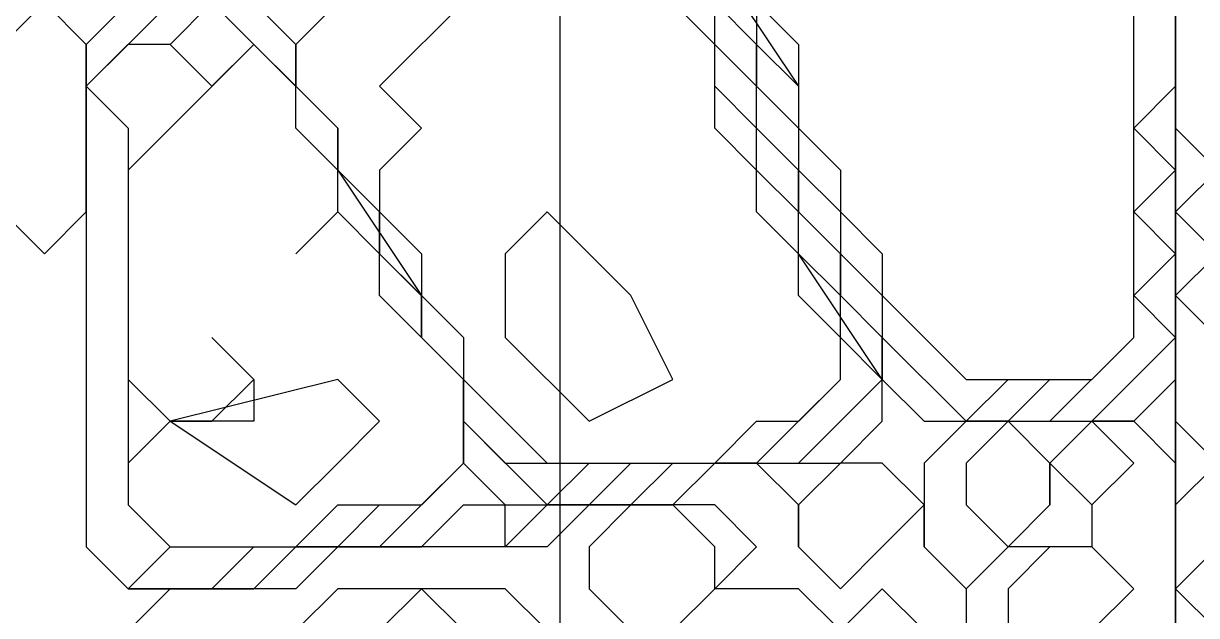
# Model space of a CAD drawing. Extents: x 46 to 224, y 52 to 151.
# Drawn here: x 92.37 to 109.04, y 110.36 to 118.78 of the extents above; entities that cross this region are included whole.
import ezdxf

# ---------------------------------------------------------------- set-up
doc = ezdxf.new("R2010")
doc.units = 0
doc.layers.add('OUTLINE', color=1, linetype='CONTINUOUS')

msp = doc.modelspace()

# ---------------------------------------------------------------- linework, layer by layer
for p, q in [((108.7437, 136.9326), (108.7437, 85.7421)), ((108.7437, 136.9326), (108.7437, 85.7421)), ((108.7437, 86.3373), (108.7437, 132.7659)), ((108.7437, 86.3373), (108.7437, 132.7659)), ((108.1484, 114.3135), (108.1484, 120.2659)), ((108.1484, 117.2897), (108.1484, 120.2659)), ((108.1484, 117.2897), (108.1484, 120.2659)), ((108.7437, 120.2659), (108.7437, 113.123)), ((97.4341, 119.6707), (96.2437, 118.4802)), ((99.2198, 119.6707), (97.4341, 117.8849)), ((102.196, 119.6707), (103.3865, 117.8849)), ((102.196, 118.4802), (102.196, 119.6707)), ((102.196, 119.6707), (103.3865, 118.4802)), ((108.1484, 114.3135), (108.1484, 119.6707)), ((108.1484, 114.3135), (108.1484, 119.6707)), ((108.1484, 114.3135), (108.1484, 119.6707)), ((108.7437, 117.8849), (108.7437, 119.6707)), ((108.7437, 119.6707), (108.7437, 117.2897)), ((108.7437, 119.6707), (108.7437, 117.2897)), ((92.6722, 119.0754), (92.077, 118.4802)), ((93.2675, 118.4802), (92.6722, 119.0754)), ((94.4579, 119.0754), (93.2675, 117.8849)), ((93.8627, 119.0754), (93.2675, 118.4802)), ((94.4579, 119.0754), (93.2675, 117.8849)), ((94.4579, 119.0754), (93.2675, 117.8849)), ((95.0532, 119.0754), (94.4579, 118.4802)), ((95.6484, 118.4802), (95.0532, 119.0754)), ((96.2437, 118.4802), (95.6484, 119.0754)), ((96.8389, 119.0754), (96.2437, 118.4802)), ((96.8389, 119.0754), (96.2437, 118.4802)), ((102.196, 118.4802), (101.6008, 119.0754)), ((102.196, 118.4802), (101.6008, 119.0754)), ((102.196, 118.4802), (102.196, 119.0754)), ((102.196, 119.0754), (102.7913, 118.4802)), ((102.7913, 118.4802), (102.196, 119.0754)), ((102.196, 119.0754), (102.7913, 118.4802)), ((102.7913, 118.4802), (102.196, 119.0754)), ((102.196, 119.0754), (102.7913, 118.4802)), ((102.196, 119.0754), (102.7913, 118.4802)), ((102.196, 118.4802), (102.196, 119.0754)), ((102.196, 118.4802), (102.196, 119.0754)), ((102.196, 119.0754), (102.7913, 118.4802)), ((102.196, 118.4802), (102.196, 119.0754)), ((102.7913, 119.0754), (102.7913, 118.4802)), ((102.7913, 119.0754), (102.7913, 118.4802)), ((93.2675, 117.8849), (93.2675, 118.4802)), ((93.2675, 118.4802), (93.2675, 111.3373)), ((93.8627, 118.4802), (93.2675, 117.8849)), ((93.8627, 118.4802), (93.2675, 117.8849)), ((94.4579, 118.4802), (93.8627, 118.4802)), ((94.4579, 118.4802), (93.8627, 118.4802)), ((95.6484, 118.4802), (93.8627, 116.6945)), ((95.0532, 117.8849), (94.4579, 118.4802)), ((95.6484, 118.4802), (95.0532, 117.8849)), ((96.2437, 117.8849), (95.6484, 118.4802)), ((96.8389, 117.2897), (95.6484, 118.4802)), ((96.2437, 117.8849), (95.6484, 118.4802)), ((96.2437, 118.4802), (96.2437, 117.8849)), ((96.2437, 117.8849), (96.2437, 118.4802)), ((96.2437, 118.4802), (96.2437, 117.8849)), ((96.2437, 118.4802), (96.2437, 117.8849)), ((102.7913, 117.8849), (102.196, 118.4802)), ((102.7913, 117.8849), (102.196, 118.4802)), ((102.7913, 117.8849), (102.196, 118.4802)), ((102.7913, 117.8849), (102.196, 118.4802)), ((102.196, 117.8849), (102.196, 118.4802)), ((102.196, 117.2897), (102.196, 118.4802)), ((102.7913, 117.8849), (102.196, 118.4802)), ((102.7913, 118.4802), (102.7913, 117.8849)), ((102.7913, 117.8849), (102.7913, 118.4802)), ((102.7913, 118.4802), (102.7913, 117.8849)), ((102.7913, 117.8849), (102.7913, 118.4802)), ((102.7913, 118.4802), (102.7913, 117.8849)), ((102.7913, 118.4802), (102.7913, 117.8849)), ((102.7913, 118.4802), (103.3865, 117.8849)), ((102.7913, 118.4802), (103.3865, 117.8849)), ((102.7913, 118.4802), (102.7913, 117.8849)), ((103.3865, 118.4802), (103.3865, 117.2897)), ((93.2675, 117.8849), (93.2675, 111.3373)), ((93.2675, 116.0992), (93.2675, 117.8849)), ((93.2675, 117.8849), (93.2675, 111.3373)), ((93.2675, 117.8849), (93.2675, 111.3373)), ((93.2675, 117.8849), (93.8627, 117.2897)), ((93.2675, 117.8849), (93.2675, 111.3373)), ((96.2437, 117.8849), (96.8389, 117.2897)), ((96.8389, 117.2897), (96.2437, 117.8849)), ((96.2437, 117.8849), (96.8389, 117.2897)), ((96.8389, 117.2897), (96.2437, 117.8849)), ((96.2437, 117.8849), (96.8389, 117.2897)), ((96.2437, 117.2897), (96.2437, 117.8849)), ((97.4341, 117.8849), (98.0294, 117.2897)), ((102.7913, 117.2897), (102.196, 117.8849)), ((102.7913, 117.2897), (102.7913, 117.8849)), ((102.7913, 117.8849), (103.3865, 117.2897)), ((102.7913, 117.2897), (102.7913, 117.8849)), ((102.7913, 117.8849), (103.3865, 117.2897)), ((102.7913, 117.2897), (102.7913, 117.8849)), ((102.7913, 116.6945), (102.7913, 117.8849)), ((102.7913, 117.8849), (103.3865, 117.2897)), ((102.7913, 117.2897), (102.7913, 117.8849)), ((103.3865, 117.8849), (103.3865, 116.6945)), ((103.3865, 117.8849), (103.3865, 116.6945)), ((103.3865, 117.8849), (103.3865, 117.2897)), ((108.1484, 117.2897), (108.7437, 117.8849)), ((93.8627, 117.2897), (93.8627, 111.9326)), ((96.8389, 116.6945), (96.2437, 117.2897)), ((96.8389, 117.2897), (96.8389, 116.6945)), ((96.8389, 116.6945), (96.8389, 117.2897)), ((96.8389, 117.2897), (96.8389, 116.6945)), ((96.8389, 116.6945), (96.8389, 117.2897)), ((96.8389, 117.2897), (96.8389, 116.6945)), ((96.8389, 116.6945), (96.8389, 117.2897)), ((98.0294, 117.2897), (97.4341, 116.6945)), ((102.7913, 116.6945), (102.196, 117.2897)), ((103.3865, 116.6945), (102.7913, 117.2897)), ((103.3865, 116.6945), (102.7913, 117.2897)), ((103.3865, 116.6945), (102.7913, 117.2897)), ((102.7913, 116.6945), (102.7913, 117.2897)), ((103.3865, 116.6945), (102.7913, 117.2897)), ((103.3865, 117.2897), (103.3865, 116.0992)), ((103.3865, 117.2897), (103.3865, 116.6945)), ((103.3865, 117.2897), (103.9818, 116.6945)), ((103.3865, 117.2897), (103.9818, 116.6945)), ((103.3865, 117.2897), (103.3865, 116.6945)), ((108.7437, 116.6945), (108.1484, 117.2897)), ((108.7437, 116.6945), (108.1484, 117.2897)), ((108.7437, 116.6945), (108.1484, 117.2897)), ((108.7437, 117.2897), (109.3389, 116.6945)), ((109.9341, 117.2897), (108.7437, 116.0992)), ((108.7437, 117.2897), (109.3389, 116.6945)), ((109.9341, 117.2897), (108.7437, 116.0992)), ((93.8627, 116.6945), (93.8627, 113.7183)), ((96.8389, 116.6945), (98.0294, 114.9088)), ((97.4341, 116.0992), (96.8389, 116.6945)), ((96.8389, 116.6945), (97.4341, 116.0992)), ((97.4341, 116.0992), (96.8389, 116.6945)), ((96.8389, 116.6945), (97.4341, 116.0992)), ((97.4341, 116.0992), (96.8389, 116.6945)), ((96.8389, 116.0992), (96.8389, 116.6945)), ((97.4341, 116.6945), (97.4341, 116.0992)), ((103.3865, 116.0992), (102.7913, 116.6945)), ((103.3865, 116.0992), (102.7913, 116.6945)), ((102.7913, 116.0992), (102.7913, 116.6945)), ((103.3865, 116.6945), (103.9818, 116.0992)), ((103.3865, 115.504), (103.3865, 116.6945)), ((103.3865, 116.6945), (103.3865, 116.0992)), ((103.3865, 116.0992), (103.3865, 116.6945)), ((103.3865, 116.0992), (103.3865, 116.6945)), ((103.3865, 116.6945), (103.9818, 116.0992)), ((103.3865, 116.0992), (103.3865, 116.6945)), ((103.3865, 116.6945), (103.9818, 116.0992)), ((103.3865, 116.6945), (103.9818, 116.0992)), ((103.3865, 116.0992), (103.3865, 116.6945)), ((103.9818, 116.6945), (103.9818, 115.504)), ((103.9818, 116.6945), (103.9818, 116.0992)), ((108.1484, 116.0992), (108.7437, 116.6945)), ((108.1484, 116.0992), (108.7437, 116.6945)), ((108.1484, 116.0992), (108.7437, 116.6945)), ((92.077, 116.0992), (92.6722, 115.504)), ((92.6722, 115.504), (93.2675, 116.0992)), ((96.8389, 116.0992), (96.2437, 115.504)), ((96.2437, 115.504), (96.8389, 116.0992)), ((97.4341, 115.504), (96.8389, 116.0992)), ((97.4341, 115.504), (97.4341, 116.0992)), ((97.4341, 116.0992), (97.4341, 115.504)), ((97.4341, 115.504), (97.4341, 116.0992)), ((97.4341, 116.0992), (97.4341, 115.504)), ((97.4341, 115.504), (97.4341, 116.0992)), ((97.4341, 116.0992), (98.0294, 115.504)), ((99.8151, 116.0992), (99.2198, 115.504)), ((99.8151, 116.0992), (99.2198, 115.504)), ((100.4103, 115.504), (99.8151, 116.0992)), ((100.4103, 115.504), (99.8151, 116.0992)), ((103.3865, 115.504), (102.7913, 116.0992)), ((103.3865, 116.0992), (103.9818, 115.504)), ((103.9818, 115.504), (103.3865, 116.0992)), ((103.3865, 116.0992), (103.9818, 115.504)), ((103.9818, 115.504), (103.3865, 116.0992)), ((103.9818, 115.504), (103.3865, 116.0992)), ((103.3865, 115.504), (103.3865, 116.0992)), ((103.3865, 115.504), (103.3865, 116.0992)), ((103.9818, 115.504), (103.3865, 116.0992)), ((103.9818, 116.0992), (103.9818, 115.504)), ((103.9818, 116.0992), (103.9818, 114.9088)), ((103.9818, 116.0992), (103.9818, 115.504)), ((103.9818, 116.0992), (104.577, 115.504)), ((103.9818, 116.0992), (103.9818, 114.9088)), ((108.7437, 115.504), (108.1484, 116.0992)), ((108.1484, 114.9088), (108.1484, 116.0992)), ((108.1484, 114.9088), (108.1484, 116.0992)), ((108.7437, 116.0992), (109.3389, 115.504)), ((108.7437, 116.0992), (109.3389, 115.504)), ((98.0294, 114.9088), (97.4341, 115.504)), ((97.4341, 115.504), (98.0294, 114.9088)), ((98.0294, 114.9088), (97.4341, 115.504)), ((97.4341, 115.504), (98.6246, 114.3135)), ((98.0294, 114.9088), (97.4341, 115.504)), ((97.4341, 114.9088), (97.4341, 115.504)), ((98.0294, 115.504), (98.0294, 114.9088)), ((99.2198, 115.504), (99.2198, 114.3135)), ((99.2198, 115.504), (99.2198, 114.3135)), ((101.0056, 114.9088), (100.4103, 115.504)), ((101.0056, 114.9088), (100.4103, 115.504)), ((104.577, 113.7183), (103.3865, 115.504)), ((103.9818, 114.9088), (103.3865, 115.504)), ((103.9818, 114.9088), (103.3865, 115.504)), ((103.3865, 114.9088), (103.3865, 115.504)), ((103.9818, 115.504), (104.577, 114.9088)), ((103.9818, 115.504), (103.9818, 114.9088)), ((103.9818, 114.9088), (103.9818, 115.504)), ((103.9818, 115.504), (103.9818, 114.9088)), ((103.9818, 114.3135), (103.9818, 115.504)), ((103.9818, 114.3135), (103.9818, 115.504)), ((103.9818, 115.504), (104.577, 114.9088)), ((103.9818, 115.504), (104.577, 114.9088)), ((103.9818, 114.3135), (103.9818, 115.504)), ((104.577, 115.504), (104.577, 114.9088)), ((108.1484, 114.9088), (108.7437, 115.504)), ((109.3389, 115.504), (108.7437, 114.9088)), ((109.3389, 115.504), (108.7437, 114.9088)), ((98.6246, 113.7183), (97.4341, 114.9088)), ((98.0294, 114.9088), (98.0294, 114.3135)), ((98.0294, 114.3135), (98.0294, 114.9088)), ((98.0294, 114.3135), (98.0294, 114.9088)), ((98.0294, 114.9088), (98.6246, 114.3135)), ((101.6008, 113.7183), (101.0056, 114.9088)), ((101.6008, 113.7183), (101.0056, 114.9088)), ((103.9818, 114.3135), (103.3865, 114.9088)), ((103.9818, 114.9088), (104.577, 114.3135)), ((104.577, 114.3135), (103.9818, 114.9088)), ((103.9818, 114.9088), (104.577, 114.3135)), ((103.9818, 114.9088), (104.577, 114.3135)), ((103.9818, 114.3135), (103.9818, 114.9088)), ((103.9818, 113.7183), (103.9818, 114.9088)), ((103.9818, 114.9088), (104.577, 114.3135)), ((104.577, 114.9088), (104.577, 113.7183)), ((104.577, 114.9088), (104.577, 114.3135)), ((104.577, 114.9088), (104.577, 114.3135)), ((104.577, 114.9088), (105.7675, 113.7183)), ((108.7437, 114.3135), (108.1484, 114.9088)), ((108.7437, 114.3135), (108.1484, 114.9088)), ((108.7437, 114.3135), (108.1484, 114.9088)), ((108.7437, 114.9088), (109.3389, 114.3135)), ((108.7437, 114.9088), (109.3389, 114.3135)), ((95.6484, 113.7183), (95.0532, 114.3135)), ((95.0532, 114.3135), (95.6484, 113.7183)), ((98.0294, 114.3135), (98.6246, 113.7183)), ((98.6246, 113.7183), (98.0294, 114.3135)), ((98.6246, 113.7183), (98.0294, 114.3135)), ((98.6246, 114.3135), (98.6246, 113.123)), ((98.6246, 114.3135), (98.6246, 113.7183)), ((99.2198, 114.3135), (100.4103, 113.123)), ((99.2198, 114.3135), (100.4103, 113.123)), ((104.577, 113.7183), (103.9818, 114.3135)), ((104.577, 113.7183), (103.9818, 114.3135)), ((104.577, 113.7183), (103.9818, 114.3135)), ((103.9818, 113.7183), (103.9818, 114.3135)), ((104.577, 113.7183), (103.9818, 114.3135)), ((104.577, 114.3135), (104.577, 113.7183)), ((104.577, 113.123), (104.577, 114.3135)), ((104.577, 114.3135), (104.577, 113.7183)), ((104.577, 114.3135), (104.577, 113.7183)), ((104.577, 114.3135), (105.7675, 113.123)), ((104.577, 114.3135), (105.7675, 113.123)), ((104.577, 114.3135), (104.577, 113.7183)), ((106.9579, 113.123), (108.1484, 114.3135)), ((107.5532, 113.123), (108.7437, 114.3135)), ((107.5532, 113.7183), (108.1484, 114.3135)), ((107.5532, 113.7183), (108.1484, 114.3135)), ((107.5532, 113.7183), (108.1484, 114.3135)), ((107.5532, 113.123), (108.7437, 114.3135)), ((108.7437, 113.7183), (108.7437, 114.3135)), ((93.8627, 113.7183), (94.4579, 113.123)), ((96.8389, 113.7183), (94.4579, 113.123)), ((96.8389, 113.7183), (94.4579, 113.123)), ((95.0532, 113.123), (95.6484, 113.7183)), ((95.6484, 113.7183), (95.6484, 113.123)), ((97.4341, 113.123), (96.8389, 113.7183)), ((97.4341, 113.123), (96.8389, 113.7183)), ((98.6246, 112.5278), (98.6246, 113.7183)), ((98.6246, 113.7183), (98.6246, 112.5278)), ((98.6246, 113.7183), (98.6246, 113.123)), ((98.6246, 112.5278), (98.6246, 113.7183)), ((98.6246, 112.5278), (98.6246, 113.7183)), ((98.6246, 113.7183), (99.8151, 112.5278)), ((98.6246, 112.5278), (98.6246, 113.7183)), ((100.4103, 113.123), (101.6008, 113.7183)), ((100.4103, 113.123), (101.6008, 113.7183)), ((102.7913, 112.5278), (103.9818, 113.7183)), ((103.3865, 112.5278), (104.577, 113.7183)), ((103.3865, 113.123), (103.9818, 113.7183)), ((104.577, 113.7183), (105.1722, 113.123)), ((104.577, 113.123), (104.577, 113.7183)), ((104.577, 113.7183), (105.1722, 113.123)), ((104.577, 113.7183), (105.1722, 113.123)), ((104.577, 113.123), (104.577, 113.7183)), ((104.577, 113.7183), (105.1722, 113.123)), ((104.577, 113.123), (104.577, 113.7183)), ((104.577, 113.7183), (105.1722, 113.123)), ((104.577, 113.123), (104.577, 113.7183)), ((105.7675, 113.123), (106.3627, 113.7183)), ((105.7675, 113.7183), (107.5532, 113.7183)), ((106.3627, 113.123), (106.9579, 113.7183)), ((106.3627, 113.7183), (107.5532, 113.7183)), ((106.9579, 113.7183), (107.5532, 113.7183)), ((108.1484, 113.123), (108.7437, 113.7183)), ((94.4579, 113.123), (93.8627, 112.5278)), ((94.4579, 113.123), (96.2437, 111.9326)), ((94.4579, 113.123), (96.2437, 111.9326)), ((94.4579, 113.123), (95.0532, 113.123)), ((95.6484, 113.123), (94.4579, 113.123)), ((96.8389, 112.5278), (97.4341, 113.123)), ((96.8389, 112.5278), (97.4341, 113.123)), ((98.6246, 113.123), (99.8151, 111.9326)), ((98.6246, 113.123), (99.2198, 112.5278)), ((102.196, 112.5278), (102.7913, 113.123)), ((102.7913, 113.123), (103.3865, 113.123)), ((103.9818, 112.5278), (104.577, 113.123)), ((103.9818, 112.5278), (104.577, 113.123)), ((103.9818, 112.5278), (104.577, 113.123)), ((103.9818, 112.5278), (104.577, 113.123)), ((103.9818, 112.5278), (104.577, 113.123)), ((105.1722, 113.123), (106.9579, 113.123)), ((105.1722, 113.123), (107.5532, 113.123)), ((105.7675, 113.123), (105.1722, 112.5278)), ((105.1722, 113.123), (108.1484, 113.123)), ((105.1722, 113.123), (107.5532, 113.123)), ((105.1722, 113.123), (107.5532, 113.123)), ((106.3627, 113.123), (105.7675, 113.123)), ((106.3627, 113.123), (105.7675, 112.5278)), ((105.7675, 113.123), (106.3627, 113.123)), ((106.9579, 112.5278), (106.3627, 113.123)), ((106.9579, 112.5278), (106.3627, 113.123)), ((107.5532, 113.123), (106.9579, 112.5278)), ((107.5532, 113.123), (106.9579, 112.5278)), ((107.5532, 113.123), (106.9579, 112.5278)), ((107.5532, 113.123), (106.9579, 112.5278)), ((108.1484, 113.123), (107.5532, 113.123)), ((108.1484, 112.5278), (107.5532, 113.123)), ((108.1484, 112.5278), (107.5532, 113.123)), ((108.7437, 112.5278), (108.1484, 113.123)), ((108.7437, 113.123), (109.3389, 112.5278)), ((93.8627, 112.5278), (93.8627, 111.9326)), ((96.2437, 111.9326), (96.8389, 112.5278)), ((96.2437, 111.9326), (96.8389, 112.5278)), ((97.4341, 111.3373), (98.6246, 112.5278)), ((97.4341, 111.3373), (98.6246, 112.5278)), ((98.0294, 111.9326), (98.6246, 112.5278)), ((98.0294, 111.9326), (98.6246, 112.5278)), ((98.6246, 112.5278), (99.2198, 111.9326)), ((99.2198, 112.5278), (102.7913, 112.5278)), ((99.8151, 111.9326), (100.4103, 112.5278)), ((99.8151, 112.5278), (102.196, 112.5278)), ((100.4103, 111.9326), (101.0056, 112.5278)), ((100.4103, 112.5278), (103.3865, 112.5278)), ((101.0056, 112.5278), (103.9818, 112.5278)), ((101.0056, 111.9326), (101.6008, 112.5278)), ((101.0056, 111.9326), (101.6008, 112.5278)), ((102.196, 112.5278), (101.6008, 111.9326)), ((101.6008, 111.9326), (102.196, 112.5278)), ((101.6008, 111.9326), (102.196, 112.5278)), ((101.6008, 112.5278), (103.9818, 112.5278)), ((101.6008, 112.5278), (103.9818, 112.5278)), ((102.7913, 112.5278), (102.196, 112.5278)), ((102.196, 112.5278), (103.9818, 112.5278)), ((102.196, 112.5278), (103.9818, 112.5278)), ((103.3865, 111.9326), (102.7913, 112.5278)), ((103.9818, 112.5278), (103.3865, 111.9326)), ((103.9818, 112.5278), (103.3865, 111.9326)), ((104.577, 112.5278), (103.9818, 112.5278)), ((104.577, 112.5278), (103.9818, 112.5278)), ((105.1722, 111.9326), (104.577, 112.5278)), ((105.1722, 111.9326), (104.577, 112.5278)), ((105.1722, 112.5278), (105.1722, 111.3373)), ((105.7675, 112.5278), (105.7675, 111.9326)), ((106.9579, 112.5278), (106.9579, 111.9326)), ((106.9579, 111.9326), (106.9579, 112.5278)), ((106.9579, 111.9326), (106.9579, 112.5278)), ((106.9579, 112.5278), (107.5532, 111.9326)), ((106.9579, 112.5278), (107.5532, 111.9326)), ((106.9579, 112.5278), (107.5532, 111.9326)), ((107.5532, 111.9326), (108.1484, 112.5278)), ((107.5532, 111.9326), (108.1484, 112.5278)), ((109.3389, 112.5278), (108.7437, 111.9326)), ((108.7437, 111.9326), (108.7437, 112.5278)), ((93.8627, 111.9326), (94.4579, 111.3373)), ((93.8627, 111.9326), (94.4579, 111.3373)), ((96.2437, 111.3373), (96.8389, 111.9326)), ((96.8389, 111.3373), (97.4341, 111.9326)), ((96.8389, 111.9326), (98.0294, 111.9326)), ((97.4341, 111.9326), (98.0294, 111.9326)), ((98.0294, 111.3373), (98.6246, 111.9326)), ((98.0294, 111.3373), (98.6246, 111.9326)), ((98.0294, 111.3373), (98.6246, 111.9326)), ((98.6246, 111.9326), (101.6008, 111.9326)), ((98.6246, 111.9326), (101.0056, 111.9326)), ((98.6246, 111.9326), (101.0056, 111.9326)), ((99.2198, 111.9326), (100.4103, 111.9326)), ((99.8151, 111.9326), (99.2198, 111.3373)), ((99.2198, 111.3373), (99.2198, 111.9326)), ((99.2198, 111.9326), (101.6008, 111.9326)), ((101.6008, 111.9326), (99.8151, 111.9326)), ((100.4103, 111.9326), (99.8151, 111.3373)), ((102.196, 111.9326), (100.4103, 111.9326)), ((101.0056, 111.9326), (100.4103, 111.3373)), ((101.0056, 111.9326), (100.4103, 111.3373)), ((101.6008, 111.9326), (101.0056, 111.9326)), ((101.6008, 111.9326), (101.0056, 111.9326)), ((102.196, 111.3373), (101.6008, 111.9326)), ((102.196, 111.3373), (101.6008, 111.9326)), ((102.7913, 111.3373), (102.196, 111.9326)), ((103.3865, 111.9326), (103.3865, 111.3373)), ((103.3865, 111.3373), (103.3865, 111.9326)), ((103.3865, 111.9326), (103.3865, 111.3373)), ((104.577, 111.3373), (105.1722, 111.9326)), ((105.1722, 111.3373), (105.1722, 111.9326)), ((105.7675, 111.9326), (106.3627, 111.3373)), ((106.3627, 111.3373), (106.9579, 111.9326)), ((107.5532, 111.9326), (107.5532, 111.3373)), ((108.7437, 111.9326), (108.7437, 97.0516)), ((108.7437, 106.5754), (108.7437, 111.9326)), ((93.2675, 111.3373), (93.8627, 110.7421)), ((93.2675, 111.3373), (93.8627, 110.7421)), ((93.2675, 111.3373), (93.8627, 110.7421)), ((93.2675, 111.3373), (93.8627, 110.7421)), ((93.2675, 111.3373), (93.8627, 110.7421)), ((93.8627, 110.7421), (94.4579, 111.3373)), ((94.4579, 111.3373), (97.4341, 111.3373)), ((94.4579, 111.3373), (96.8389, 111.3373)), ((94.4579, 111.3373), (96.2437, 111.3373)), ((95.0532, 110.7421), (95.6484, 111.3373)), ((95.0532, 110.7421), (95.6484, 111.3373)), ((95.0532, 110.7421), (95.6484, 111.3373)), ((95.6484, 111.3373), (97.4341, 111.3373)), ((95.6484, 110.7421), (96.2437, 111.3373)), ((96.2437, 111.3373), (95.6484, 110.7421)), ((95.6484, 110.7421), (96.2437, 111.3373)), ((95.6484, 111.3373), (98.0294, 111.3373)), ((95.6484, 111.3373), (98.0294, 111.3373)), ((96.2437, 111.3373), (98.0294, 111.3373)), ((96.8389, 111.3373), (96.2437, 111.3373)), ((96.2437, 111.3373), (98.0294, 111.3373)), ((98.0294, 111.3373), (96.2437, 111.3373)), ((96.2437, 111.3373), (98.0294, 111.3373)), ((96.8389, 111.3373), (96.2437, 110.7421)), ((98.0294, 111.3373), (96.8389, 111.3373)), ((99.8151, 111.3373), (96.8389, 111.3373)), ((100.4103, 111.3373), (100.4103, 110.7421)), ((100.4103, 111.3373), (100.4103, 110.7421)), ((102.196, 110.7421), (102.7913, 111.3373)), ((102.196, 110.7421), (102.196, 111.3373)), ((102.196, 110.7421), (102.196, 111.3373)), ((103.3865, 111.3373), (103.9818, 110.7421)), ((103.9818, 110.7421), (104.577, 111.3373)), ((105.1722, 111.3373), (105.7675, 110.7421)), ((105.7675, 110.7421), (105.1722, 111.3373)), ((106.3627, 111.3373), (105.7675, 110.7421)), ((107.5532, 111.3373), (106.3627, 111.3373)), ((106.9579, 111.3373), (106.3627, 110.7421)), ((106.9579, 111.3373), (106.3627, 110.7421)), ((107.5532, 111.3373), (106.9579, 111.3373)), ((107.5532, 111.3373), (106.9579, 111.3373)), ((108.1484, 110.7421), (107.5532, 111.3373)), ((108.1484, 110.7421), (107.5532, 111.3373)), ((109.3389, 111.3373), (108.7437, 110.7421)), ((109.3389, 111.3373), (108.7437, 110.7421)), ((94.4579, 110.7421), (93.2675, 109.5516)), ((93.8627, 110.7421), (95.0532, 110.7421)), ((93.8627, 110.7421), (95.6484, 110.7421)), ((94.4579, 110.7421), (93.8627, 110.7421)), ((93.8627, 110.7421), (95.6484, 110.7421)), ((93.8627, 110.7421), (95.0532, 110.7421)), ((93.8627, 110.7421), (95.0532, 110.7421)), ((95.6484, 110.7421), (94.4579, 110.7421)), ((96.2437, 110.7421), (94.4579, 110.7421)), ((96.8389, 110.7421), (96.2437, 110.1468)), ((96.8389, 110.7421), (96.2437, 110.1468)), ((99.2198, 110.7421), (96.8389, 110.7421)), ((99.2198, 110.7421), (96.8389, 110.7421)), ((98.0294, 110.7421), (97.4341, 110.1468)), ((98.6246, 110.1468), (98.0294, 110.7421)), ((99.8151, 110.1468), (99.2198, 110.7421)), ((99.8151, 110.1468), (99.2198, 110.7421)), ((100.4103, 110.7421), (101.0056, 110.1468)), ((100.4103, 110.7421), (101.0056, 110.1468)), ((101.6008, 110.1468), (102.196, 110.7421)), ((101.6008, 110.1468), (102.196, 110.7421)), ((103.3865, 110.7421), (102.196, 110.7421)), ((103.9818, 110.1468), (103.3865, 110.7421)), ((104.577, 110.7421), (103.9818, 110.1468)), ((105.1722, 110.1468), (104.577, 110.7421)), ((105.7675, 110.7421), (105.7675, 110.1468)), ((106.3627, 110.7421), (106.3627, 110.1468)), ((106.3627, 110.7421), (106.3627, 110.1468)), ((107.5532, 110.1468), (108.1484, 110.7421)), ((107.5532, 110.1468), (108.1484, 110.7421)), ((108.7437, 110.7421), (109.3389, 110.1468)), ((108.7437, 110.7421), (109.3389, 110.1468))]:
    msp.add_line(p, q)
at = {"layer": 'OUTLINE', "color": 1}
msp.add_line((100, 55), (100, 120), dxfattribs=at)

doc.saveas('drawing.dxf')
